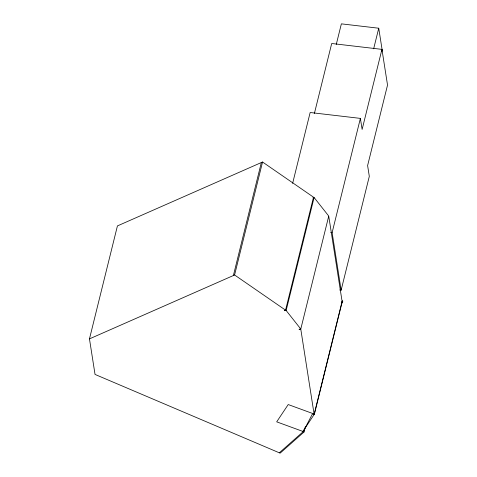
<?xml version="1.0" encoding="UTF-8"?>
<svg xmlns="http://www.w3.org/2000/svg" width="477" height="477" viewBox="0 0 477 477"><rect width="100%" height="100%" fill="white"/><g stroke="black" fill="none" stroke-linecap="round" stroke-linejoin="round"><path stroke-width="0.72" d="M279.349 452.78L303.294 431.572L312.304 414.179L314.146 414.394L300.838 329.482L298.996 329.267L300.784 329.035L286.14 310.479L284.352 310.706L285.556 310.151L313.514 197.186L262.547 162.013L117.425 225.919L89.467 338.885L95.036 374.427L280.142 453.15L304.082 431.941L305.304 426.885M89.467 338.885L233.384 275.533L261.336 162.562M233.384 275.533L234.589 274.979L262.547 162.013M292.622 183.359L310.157 112.512L360.391 118.391L362.121 129.452L381.94 49.375L331.706 43.496L314.391 113.472M336.273 44.444L341.371 23.85L378.744 28.226L382.184 50.192L381.833 51.611M286.14 310.479L314.099 197.508L312.906 197.663M300.784 329.035L328.742 216.069L314.099 197.508M373.646 48.815L378.744 28.226M339.666 289.986L341.138 290.159L332.123 232.609L360.391 118.391M341.138 290.159L369.305 176.353L367.612 165.567L387.533 85.073L381.94 49.375M314.146 414.394L342.104 301.422L328.796 216.516M314.397 414.125L288.215 404.55L276.69 421.841L302.871 431.417L314.397 414.125L342.397 300.969L342.82 301.124L341.276 304.392M341.568 302.215L342.397 300.969M330.644 232.436L332.123 232.609M302.871 431.417L304.082 431.941M234.589 274.979L285.556 310.151"/></g></svg>
